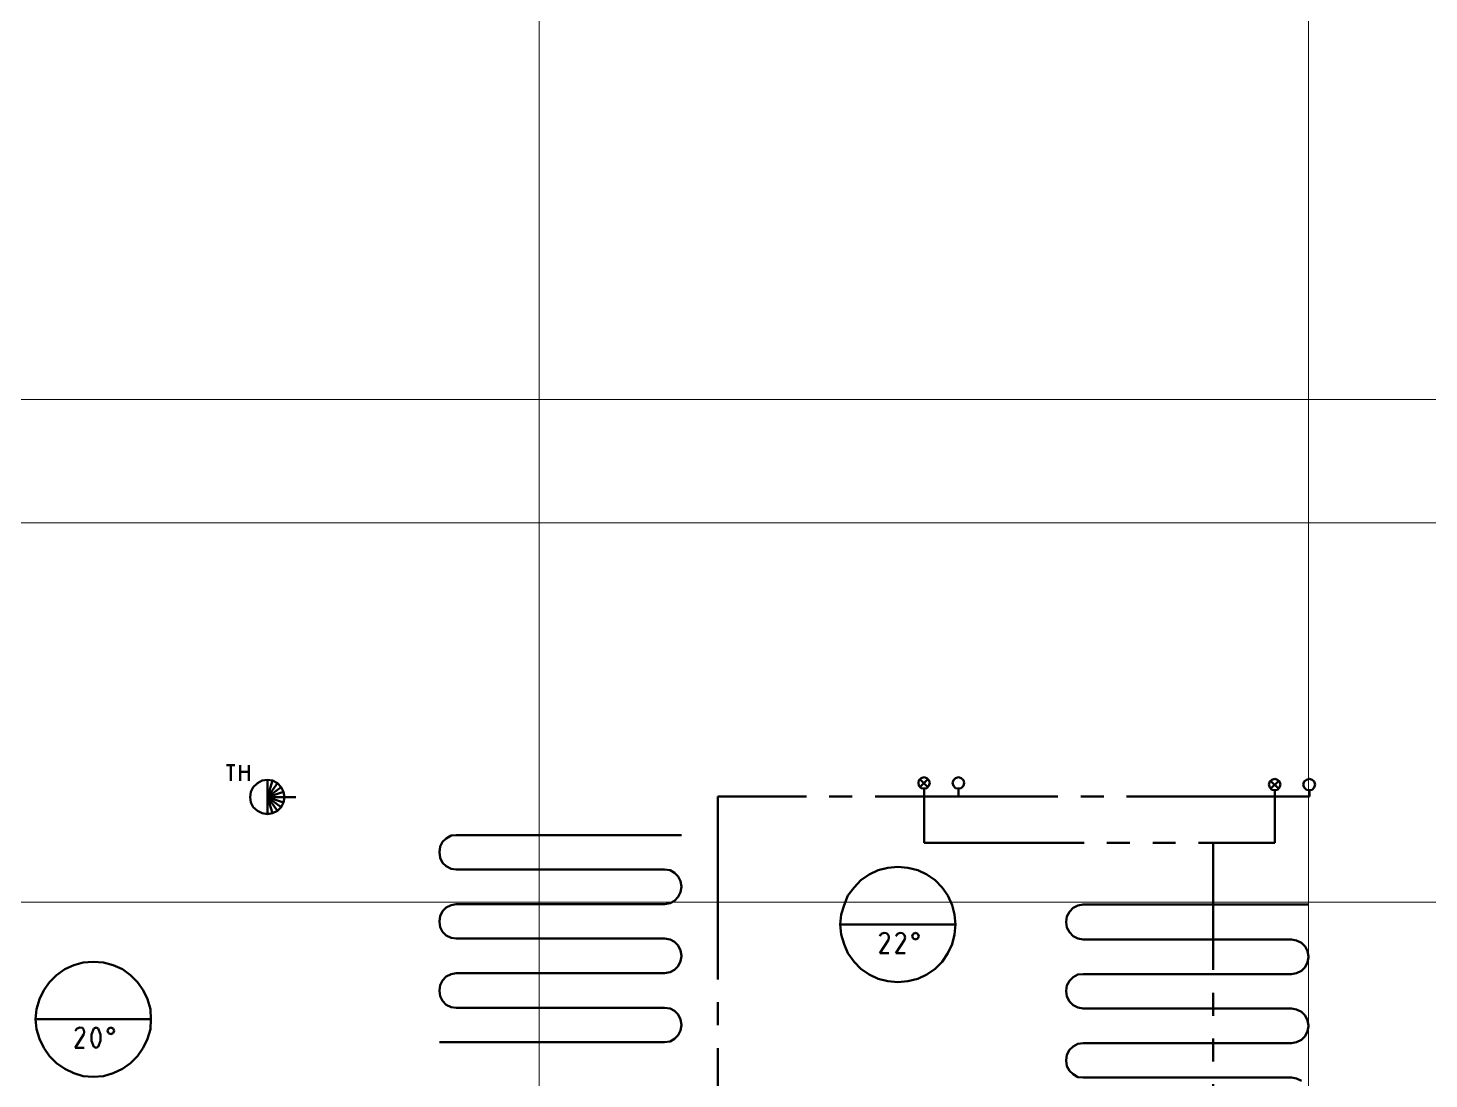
# Model space of a CAD drawing. Header units: metres. Extents: x -4.5 to 35.1, y -3.6 to 25.4.
# Drawn here: x 7.46 to 13.59, y 10.42 to 15.01 of the extents above; entities that cross this region are included whole.
import ezdxf

# ---------------------------------------------------------------- set-up
doc = ezdxf.new("R2010")
doc.units = ezdxf.units.M
doc.linetypes.add('GETRENNT2_S6', pattern=[1.2, 0.7, -0.1, 0.1, -0.1, 0.1, -0.1])
doc.linetypes.add('STRICHPUNKT2_S5', pattern=[1.1, 0.8, -0.1, 0.1, -0.1])
doc.layers.add('New_A Stramien', color=7, linetype='Continuous', lineweight=13)
doc.layers.add('Standard', color=7, linetype='Continuous', lineweight=25)

msp = doc.modelspace()

# ---------------------------------------------------------------- linework, layer by layer
at = {"layer": 'New_A Stramien', "color": 252, "linetype": 'Continuous', "lineweight": 13}
msp.add_line((-2.8287, 12.85), (25.9613, 12.85), dxfattribs=at)
msp.add_line((-2.8287, 12.85), (25.9613, 12.85), dxfattribs=at)
at = {"layer": 'Standard', "color": 252, "linetype": 'Continuous', "lineweight": 13}
for p, q in [((9.6986, -3.2638), (9.6986, 25.0491)), ((9.6986, -3.2638), (9.6986, 25.0491)), ((13.0633, -3.2638), (13.0633, 25.0491)), ((13.0633, -3.2638), (13.0633, 25.0491)), ((-4.1221, 13.3895), (26.8317, 13.3895)), ((-4.1221, 13.3895), (26.8317, 13.3895)), ((-4.1221, 11.1917), (26.8317, 11.1917)), ((-4.1221, 11.1917), (26.8317, 11.1917))]:
    msp.add_line(p, q, dxfattribs=at)
at = {"layer": 'Standard', "color": 52, "linetype": 'Continuous', "lineweight": 50}
for p, q in [((8.3303, 11.7904), (8.3678, 11.7904)), ((8.3491, 11.7217), (8.3491, 11.7904)), ((8.3908, 11.7217), (8.3908, 11.7904)), ((8.4282, 11.7904), (8.4282, 11.7217)), ((8.3908, 11.7612), (8.4282, 11.7612)), ((8.4658, 11.7112), (8.447, 11.6946)), ((8.4866, 11.7238), (8.4658, 11.7112)), ((8.5095, 11.7258), (8.4866, 11.7238)), ((8.5324, 11.7238), (8.5095, 11.7258)), ((8.5533, 11.7112), (8.5324, 11.7238)), ((8.5699, 11.6946), (8.5533, 11.7112)), ((8.4366, 11.6737), (8.4345, 11.6508)), ((8.4345, 11.6508), (8.4366, 11.6279)), ((8.447, 11.6946), (8.4366, 11.6737)), ((8.5804, 11.6737), (8.5699, 11.6946)), ((8.5845, 11.6508), (8.5804, 11.6737)), ((8.5804, 11.6279), (8.5845, 11.6508)), ((8.5845, 11.6508), (8.6345, 11.6508)), ((8.4366, 11.6279), (8.447, 11.6071)), ((8.447, 11.6071), (8.4658, 11.5904)), ((8.4658, 11.5904), (8.4866, 11.58)), ((8.5324, 11.58), (8.5533, 11.5904)), ((8.5533, 11.5904), (8.5699, 11.6071)), ((8.5699, 11.6071), (8.5804, 11.6279)), ((8.4866, 11.58), (8.5095, 11.5758)), ((8.5095, 11.5758), (8.5324, 11.58)), ((9.2918, 11.4703), (9.2751, 11.4557)), ((9.3127, 11.4828), (9.2918, 11.4703)), ((9.3356, 11.4849), (9.3127, 11.4828)), ((10.3211, 11.4849), (9.3356, 11.4849)), ((9.2647, 11.4349), (9.2626, 11.4098)), ((9.2626, 11.4098), (9.2647, 11.3848)), ((9.2751, 11.4557), (9.2647, 11.4349)), ((9.2647, 11.3848), (9.2751, 11.364)), ((9.2751, 11.364), (9.2918, 11.3494)), ((9.2918, 11.3494), (9.3127, 11.3369)), ((9.3127, 11.3369), (9.3356, 11.3348)), ((11.2232, 11.3411), (11.1815, 11.3307)), ((11.2669, 11.3453), (11.2232, 11.3411)), ((11.3107, 11.3411), (11.2669, 11.3453)), ((11.3545, 11.3307), (11.3107, 11.3411)), ((9.3356, 11.3348), (10.246, 11.3348)), ((10.246, 11.3348), (10.271, 11.3307)), ((10.271, 11.3307), (10.2898, 11.3203)), ((10.2898, 11.3203), (10.3065, 11.3036)), ((10.3065, 11.3036), (10.3169, 11.2828)), ((10.3169, 11.2828), (10.3211, 11.2598)), ((11.1045, 11.2869), (11.0753, 11.2557)), ((11.142, 11.3119), (11.1045, 11.2869)), ((11.1815, 11.3307), (11.142, 11.3119)), ((11.3941, 11.3119), (11.3545, 11.3307)), ((11.4295, 11.2869), (11.3941, 11.3119)), ((11.4607, 11.2557), (11.4295, 11.2869)), ((10.3065, 11.214), (10.2898, 11.1974)), ((10.3169, 11.2348), (10.3065, 11.214)), ((10.3211, 11.2578), (10.3169, 11.2348)), ((10.3211, 11.2598), (10.3211, 11.2578)), ((11.0482, 11.2203), (11.0315, 11.1786)), ((11.0753, 11.2557), (11.0482, 11.2203)), ((11.4857, 11.2203), (11.4607, 11.2557)), ((11.5045, 11.1786), (11.4857, 11.2203)), ((9.2751, 11.1515), (9.2647, 11.1307)), ((9.2918, 11.1682), (9.2751, 11.1515)), ((9.3127, 11.1786), (9.2918, 11.1682)), ((9.3356, 11.1828), (9.3127, 11.1786)), ((10.246, 11.1828), (9.3356, 11.1828)), ((10.271, 11.1869), (10.246, 11.1828)), ((10.2898, 11.1974), (10.271, 11.1869)), ((11.0315, 11.1786), (11.019, 11.1369)), ((11.5149, 11.1369), (11.5045, 11.1786)), ((12.0337, 11.1661), (12.017, 11.1494)), ((12.0545, 11.1765), (12.0337, 11.1661)), ((12.0774, 11.1807), (12.0545, 11.1765)), ((13.0629, 11.1807), (12.0774, 11.1807)), ((9.2647, 11.1307), (9.2626, 11.1078)), ((9.2626, 11.1078), (9.2626, 11.1057)), ((9.2626, 11.1057), (9.2647, 11.0827)), ((11.019, 11.1369), (11.0149, 11.0932)), ((11.0149, 11.0932), (11.5191, 11.0932)), ((11.0149, 11.0932), (11.019, 11.0494)), ((11.5191, 11.0932), (11.5149, 11.1369)), ((11.5149, 11.0494), (11.5191, 11.0932)), ((12.0066, 11.1286), (12.0024, 11.1057)), ((12.0024, 11.1057), (12.0024, 11.1036)), ((12.0024, 11.1036), (12.0066, 11.0807)), ((12.017, 11.1494), (12.0066, 11.1286)), ((9.2647, 11.0827), (9.2751, 11.0619)), ((9.2751, 11.0619), (9.2918, 11.0452)), ((9.2918, 11.0452), (9.3127, 11.0348)), ((9.3127, 11.0348), (9.3356, 11.0327)), ((9.3356, 11.0327), (10.246, 11.0327)), ((10.246, 11.0327), (10.271, 11.0286)), ((11.019, 11.0494), (11.0315, 11.0077)), ((11.194, 11.0536), (11.1878, 11.0432)), ((11.2065, 11.0577), (11.194, 11.0536)), ((11.217, 11.0557), (11.2065, 11.0577)), ((11.2253, 11.0473), (11.217, 11.0557)), ((11.2274, 11.0369), (11.2253, 11.0473)), ((11.2253, 11.0265), (11.2274, 11.0369)), ((11.2649, 11.0536), (11.2586, 11.0432)), ((11.2774, 11.0577), (11.2649, 11.0536)), ((11.2878, 11.0557), (11.2774, 11.0577)), ((11.2961, 11.0473), (11.2878, 11.0557)), ((11.2982, 11.0369), (11.2961, 11.0473)), ((11.2961, 11.0265), (11.2982, 11.0369)), ((11.3336, 11.0536), (11.3295, 11.0432)), ((11.3295, 11.0432), (11.3336, 11.0327)), ((11.344, 11.0577), (11.3336, 11.0536)), ((11.3336, 11.0327), (11.344, 11.0286)), ((11.3545, 11.0536), (11.344, 11.0577)), ((11.344, 11.0286), (11.3545, 11.0327)), ((11.3586, 11.0432), (11.3545, 11.0536)), ((11.3545, 11.0327), (11.3586, 11.0432)), ((11.5045, 11.0077), (11.5149, 11.0494)), ((12.0066, 11.0807), (12.017, 11.0598)), ((12.017, 11.0598), (12.0337, 11.0432)), ((12.0337, 11.0432), (12.0545, 11.0327)), ((12.0545, 11.0327), (12.0774, 11.0286)), ((10.271, 11.0286), (10.2898, 11.0182)), ((10.2898, 11.0182), (10.3065, 11.0015)), ((10.3065, 11.0015), (10.3169, 10.9807)), ((10.3169, 10.9807), (10.3211, 10.9577)), ((11.0315, 11.0077), (11.0482, 10.9682)), ((11.0482, 10.9682), (11.0753, 10.9307)), ((11.2253, 11.0265), (11.1878, 10.9682)), ((11.1878, 10.9682), (11.2274, 10.9682)), ((11.2961, 11.0265), (11.2586, 10.9682)), ((11.2586, 10.9682), (11.2982, 10.9682)), ((11.4607, 10.9307), (11.4857, 10.9682)), ((11.4857, 10.9682), (11.5045, 11.0077)), ((12.0774, 11.0286), (12.9879, 11.0286)), ((12.9879, 11.0286), (13.0108, 11.0244)), ((13.0108, 11.0244), (13.0317, 11.014)), ((13.0317, 11.014), (13.0483, 10.9973)), ((13.0483, 10.9973), (13.0588, 10.9765)), ((13.0588, 10.9765), (13.0629, 10.9536)), ((7.6629, 10.9165), (7.6234, 10.8978)), ((7.7046, 10.927), (7.6629, 10.9165)), ((7.7483, 10.9311), (7.7046, 10.927)), ((7.7921, 10.927), (7.7483, 10.9311)), ((7.8358, 10.9165), (7.7921, 10.927)), ((7.8753, 10.8978), (7.8358, 10.9165)), ((10.3065, 10.9119), (10.2898, 10.8952)), ((10.3169, 10.9327), (10.3065, 10.9119)), ((10.3211, 10.9557), (10.3169, 10.9327)), ((10.3211, 10.9577), (10.3211, 10.9557)), ((11.0753, 10.9307), (11.1045, 10.8994)), ((11.4295, 10.8994), (11.4607, 10.9307)), ((13.0483, 10.9077), (13.0317, 10.8911)), ((13.0588, 10.9286), (13.0483, 10.9077)), ((13.0629, 10.9515), (13.0588, 10.9286)), ((13.0629, 10.9536), (13.0629, 10.9515)), ((7.5878, 10.8728), (7.5565, 10.8415)), ((7.6234, 10.8978), (7.5878, 10.8728)), ((7.9109, 10.8728), (7.8753, 10.8978)), ((7.9421, 10.8415), (7.9109, 10.8728)), ((9.2751, 10.8494), (9.2647, 10.8286)), ((9.2918, 10.8661), (9.2751, 10.8494)), ((9.3127, 10.8765), (9.2918, 10.8661)), ((9.3356, 10.8807), (9.3127, 10.8765)), ((10.246, 10.8807), (9.3356, 10.8807)), ((10.271, 10.8848), (10.246, 10.8807)), ((10.2898, 10.8952), (10.271, 10.8848)), ((11.1045, 10.8994), (11.142, 10.8744)), ((11.142, 10.8744), (11.1815, 10.8557)), ((11.1815, 10.8557), (11.2232, 10.8452)), ((11.2232, 10.8452), (11.2669, 10.8411)), ((11.2669, 10.8411), (11.3107, 10.8452)), ((11.3107, 10.8452), (11.3545, 10.8557)), ((11.3545, 10.8557), (11.3941, 10.8744)), ((11.3941, 10.8744), (11.4295, 10.8994)), ((12.017, 10.8473), (12.0066, 10.8265)), ((12.0337, 10.864), (12.017, 10.8473)), ((12.0545, 10.8744), (12.0337, 10.864)), ((12.0774, 10.8765), (12.0545, 10.8744)), ((12.9879, 10.8765), (12.0774, 10.8765)), ((13.0108, 10.8807), (12.9879, 10.8765)), ((13.0317, 10.8911), (13.0108, 10.8807)), ((7.5317, 10.8061), (7.5127, 10.7665)), ((7.5565, 10.8415), (7.5317, 10.8061)), ((7.967, 10.8061), (7.9421, 10.8415)), ((7.9858, 10.7665), (7.967, 10.8061)), ((9.2647, 10.8286), (9.2626, 10.8057)), ((9.2626, 10.8057), (9.2626, 10.8036)), ((9.2626, 10.8036), (9.2647, 10.7806)), ((12.0066, 10.8265), (12.0024, 10.8036)), ((12.0024, 10.8036), (12.0024, 10.8015)), ((12.0024, 10.8015), (12.0066, 10.7785)), ((7.5003, 10.7228), (7.4961, 10.679)), ((7.5127, 10.7665), (7.5003, 10.7228)), ((7.9983, 10.7228), (7.9858, 10.7665)), ((8.0004, 10.679), (7.9983, 10.7228)), ((9.2647, 10.7806), (9.2751, 10.7598)), ((9.2751, 10.7598), (9.2918, 10.7431)), ((9.2918, 10.7431), (9.3127, 10.7327)), ((9.3127, 10.7327), (9.3356, 10.7286)), ((9.3356, 10.7286), (10.246, 10.7286)), ((10.246, 10.7286), (10.271, 10.7265)), ((10.271, 10.7265), (10.2898, 10.716)), ((12.0066, 10.7785), (12.017, 10.7577)), ((12.017, 10.7577), (12.0337, 10.7411)), ((12.0337, 10.7411), (12.0545, 10.7306)), ((12.0545, 10.7306), (12.0774, 10.7265)), ((12.0774, 10.7265), (12.9879, 10.7265)), ((12.9879, 10.7265), (13.0108, 10.7223)), ((7.4961, 10.679), (8.0004, 10.679)), ((7.4961, 10.679), (7.5003, 10.6353)), ((7.9983, 10.6353), (8.0004, 10.679)), ((10.2898, 10.716), (10.3065, 10.6994)), ((10.3065, 10.6994), (10.3169, 10.6785)), ((10.3169, 10.6785), (10.3211, 10.6556)), ((13.0108, 10.7223), (13.0317, 10.7119)), ((13.0317, 10.7119), (13.0483, 10.6952)), ((13.0483, 10.6952), (13.0588, 10.6744)), ((13.0588, 10.6744), (13.0629, 10.6515)), ((7.5003, 10.6353), (7.5127, 10.5936)), ((7.6775, 10.6394), (7.6691, 10.629)), ((7.7066, 10.6144), (7.6691, 10.554)), ((7.6899, 10.6436), (7.6775, 10.6394)), ((7.7004, 10.6415), (7.6899, 10.6436)), ((7.7066, 10.6332), (7.7004, 10.6415)), ((7.7088, 10.6228), (7.7066, 10.6332)), ((7.7066, 10.6144), (7.7088, 10.6228)), ((7.7503, 10.6394), (7.7399, 10.6124)), ((7.7399, 10.6124), (7.7399, 10.5853)), ((7.7608, 10.6436), (7.7503, 10.6394)), ((7.7692, 10.6394), (7.7608, 10.6436)), ((7.7797, 10.6124), (7.7692, 10.6394)), ((7.7797, 10.5853), (7.7797, 10.6124)), ((7.8149, 10.6394), (7.8107, 10.629)), ((7.8107, 10.629), (7.8149, 10.6186)), ((7.8254, 10.6436), (7.8149, 10.6394)), ((7.8149, 10.6186), (7.8254, 10.6144)), ((7.8358, 10.6394), (7.8254, 10.6436)), ((7.8254, 10.6144), (7.8358, 10.6186)), ((7.84, 10.629), (7.8358, 10.6394)), ((7.8358, 10.6186), (7.84, 10.629)), ((7.9858, 10.5936), (7.9983, 10.6353)), ((10.3065, 10.6098), (10.2898, 10.5931)), ((10.3169, 10.6306), (10.3065, 10.6098)), ((10.3211, 10.6535), (10.3169, 10.6306)), ((10.3211, 10.6556), (10.3211, 10.6535)), ((13.0483, 10.6056), (13.0317, 10.589)), ((13.0588, 10.6265), (13.0483, 10.6056)), ((13.0629, 10.6494), (13.0588, 10.6265)), ((13.0629, 10.6515), (13.0629, 10.6494)), ((7.5127, 10.5936), (7.5317, 10.554)), ((7.5317, 10.554), (7.5565, 10.5186)), ((7.6691, 10.554), (7.7088, 10.554)), ((7.7399, 10.5853), (7.7503, 10.5582)), ((7.7503, 10.5582), (7.7608, 10.554)), ((7.7608, 10.554), (7.7692, 10.5582)), ((7.7692, 10.5582), (7.7797, 10.5853)), ((7.9421, 10.5186), (7.967, 10.554)), ((7.967, 10.554), (7.9858, 10.5936)), ((10.246, 10.5786), (9.2626, 10.5786)), ((10.271, 10.5827), (10.246, 10.5786)), ((10.2898, 10.5931), (10.271, 10.5827)), ((12.017, 10.5452), (12.0066, 10.5244)), ((12.0337, 10.5598), (12.017, 10.5452)), ((12.0545, 10.5723), (12.0337, 10.5598)), ((12.0774, 10.5744), (12.0545, 10.5723)), ((12.9879, 10.5744), (12.0774, 10.5744)), ((13.0108, 10.5786), (12.9879, 10.5744)), ((13.0317, 10.589), (13.0108, 10.5786)), ((7.5565, 10.5186), (7.5878, 10.4873)), ((7.5878, 10.4873), (7.6234, 10.4623)), ((7.8753, 10.4623), (7.9109, 10.4873)), ((7.9109, 10.4873), (7.9421, 10.5186)), ((12.0066, 10.5244), (12.0024, 10.4994)), ((12.0024, 10.4994), (12.0066, 10.4744)), ((7.6234, 10.4623), (7.6629, 10.4436)), ((7.6629, 10.4436), (7.7046, 10.4311)), ((7.7046, 10.4311), (7.7483, 10.4269)), ((7.7483, 10.4269), (7.7921, 10.4311)), ((7.7921, 10.4311), (7.8358, 10.4436)), ((7.8358, 10.4436), (7.8753, 10.4623)), ((12.0066, 10.4744), (12.017, 10.4535)), ((12.017, 10.4535), (12.0337, 10.439)), ((12.0337, 10.439), (12.0545, 10.4265)), ((12.0545, 10.4265), (12.0774, 10.4244)), ((12.0774, 10.4244), (12.9879, 10.4244)), ((12.9879, 10.4244), (13.0108, 10.4202)), ((13.0108, 10.4202), (13.0317, 10.4098))]:
    msp.add_line(p, q, dxfattribs=at)
at = {"layer": 'Standard', "color": 1, "linetype": 'GETRENNT2_S6', "lineweight": 50}
for p, q in [((11.3586, 11.7255), (11.3565, 11.713)), ((11.3565, 11.713), (11.3586, 11.7005)), ((11.369, 11.7339), (11.3586, 11.7255)), ((11.3628, 11.7297), (11.3982, 11.6943)), ((11.3982, 11.7297), (11.3628, 11.6943)), ((11.3815, 11.738), (11.369, 11.7339)), ((11.394, 11.7339), (11.3815, 11.738)), ((11.4024, 11.7255), (11.394, 11.7339)), ((11.4065, 11.713), (11.4024, 11.7255)), ((11.4024, 11.7005), (11.4065, 11.713)), ((12.8942, 11.7185), (12.89, 11.706)), ((12.89, 11.706), (12.8942, 11.6935)), ((12.9025, 11.7269), (12.8942, 11.7185)), ((12.8963, 11.7227), (12.9337, 11.6873)), ((12.9337, 11.7227), (12.8963, 11.6873)), ((12.915, 11.731), (12.9025, 11.7269)), ((12.9275, 11.7269), (12.915, 11.731)), ((12.9358, 11.7185), (12.9275, 11.7269)), ((12.94, 11.706), (12.9358, 11.7185)), ((12.9358, 11.6935), (12.94, 11.706)), ((11.3586, 11.7005), (11.369, 11.6901)), ((11.369, 11.6901), (11.3815, 11.688)), ((11.3815, 11.688), (11.394, 11.6901)), ((11.3815, 11.688), (11.3815, 11.4515)), ((11.394, 11.6901), (11.4024, 11.7005)), ((12.8942, 11.6935), (12.9025, 11.6831)), ((12.9025, 11.6831), (12.915, 11.681)), ((12.915, 11.681), (12.9275, 11.6831)), ((12.915, 11.4515), (12.915, 11.681)), ((12.9275, 11.6831), (12.9358, 11.6935)), ((11.3815, 11.4515), (12.915, 11.4515)), ((12.6462, 6.0949), (12.6462, 11.4515))]:
    msp.add_line(p, q, dxfattribs=at)
at = {"layer": 'Standard', "color": 5, "linetype": 'STRICHPUNKT2_S5', "lineweight": 50}
for p, q in [((11.5107, 11.7255), (11.5065, 11.713)), ((11.5065, 11.713), (11.5107, 11.7005)), ((11.519, 11.7339), (11.5107, 11.7255)), ((11.5316, 11.738), (11.519, 11.7339)), ((11.5441, 11.7339), (11.5316, 11.738)), ((11.5545, 11.7255), (11.5441, 11.7339)), ((11.5566, 11.713), (11.5545, 11.7255)), ((11.5545, 11.7005), (11.5566, 11.713)), ((13.0442, 11.7185), (13.04, 11.706)), ((13.04, 11.706), (13.0442, 11.6935)), ((13.0546, 11.7269), (13.0442, 11.7185)), ((13.0671, 11.731), (13.0546, 11.7269)), ((13.0796, 11.7269), (13.0671, 11.731)), ((13.0879, 11.7185), (13.0796, 11.7269)), ((13.0921, 11.706), (13.0879, 11.7185)), ((13.0879, 11.6935), (13.0921, 11.706)), ((10.4794, 11.6536), (10.4794, 7.8909)), ((13.0671, 11.6536), (10.4794, 11.6536)), ((11.5107, 11.7005), (11.519, 11.6901)), ((11.519, 11.6901), (11.5316, 11.688)), ((11.5316, 11.688), (11.5441, 11.6901)), ((11.5316, 11.688), (11.5316, 11.6536)), ((11.5441, 11.6901), (11.5545, 11.7005)), ((13.0442, 11.6935), (13.0546, 11.6831)), ((13.0546, 11.6831), (13.0671, 11.681)), ((13.0671, 11.681), (13.0796, 11.6831)), ((13.0671, 11.681), (13.0671, 11.6536)), ((13.0796, 11.6831), (13.0879, 11.6935))]:
    msp.add_line(p, q, dxfattribs=at)
at = {"layer": 'Standard', "color": 7, "linetype": 'Continuous', "lineweight": 50}
for points in [[(8.5324, 11.7238), (8.5095, 11.7258), (8.5095, 11.6508), (8.5324, 11.7238)], [(8.5533, 11.7112), (8.5324, 11.7238), (8.5095, 11.6508), (8.5533, 11.7112)], [(8.5699, 11.6946), (8.5533, 11.7112), (8.5095, 11.6508), (8.5699, 11.6946)], [(8.5804, 11.6737), (8.5699, 11.6946), (8.5095, 11.6508), (8.5804, 11.6737)], [(8.5845, 11.6508), (8.5804, 11.6737), (8.5095, 11.6508), (8.5845, 11.6508)], [(8.5095, 11.5758), (8.5324, 11.58), (8.5095, 11.6508), (8.5095, 11.5758)], [(8.5324, 11.58), (8.5533, 11.5904), (8.5095, 11.6508), (8.5324, 11.58)], [(8.5533, 11.5904), (8.5699, 11.6071), (8.5095, 11.6508), (8.5533, 11.5904)], [(8.5699, 11.6071), (8.5804, 11.6279), (8.5095, 11.6508), (8.5699, 11.6071)], [(8.5804, 11.6279), (8.5845, 11.6508), (8.5095, 11.6508), (8.5804, 11.6279)]]:
    msp.add_lwpolyline(points, close=True, dxfattribs=at)

doc.saveas('drawing.dxf')
